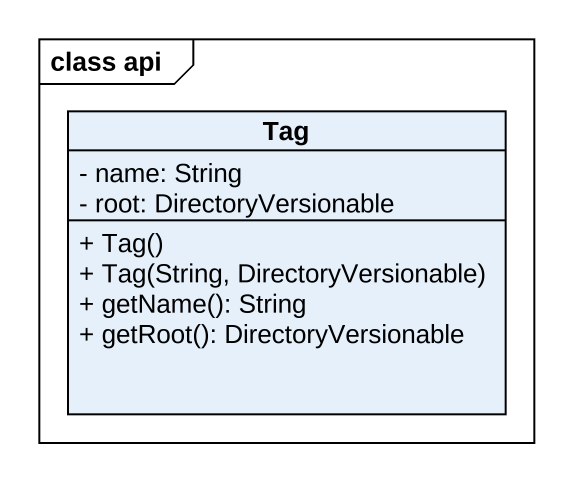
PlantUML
@startuml
mainframe class api
hide circle
hide empty members
skinparam classAttributeIconSize 0
class Tag {
  - name: String
  - root: DirectoryVersionable
  + Tag()
  + Tag(String, DirectoryVersionable)
  + getName(): String
  + getRoot(): DirectoryVersionable
}
@enduml
